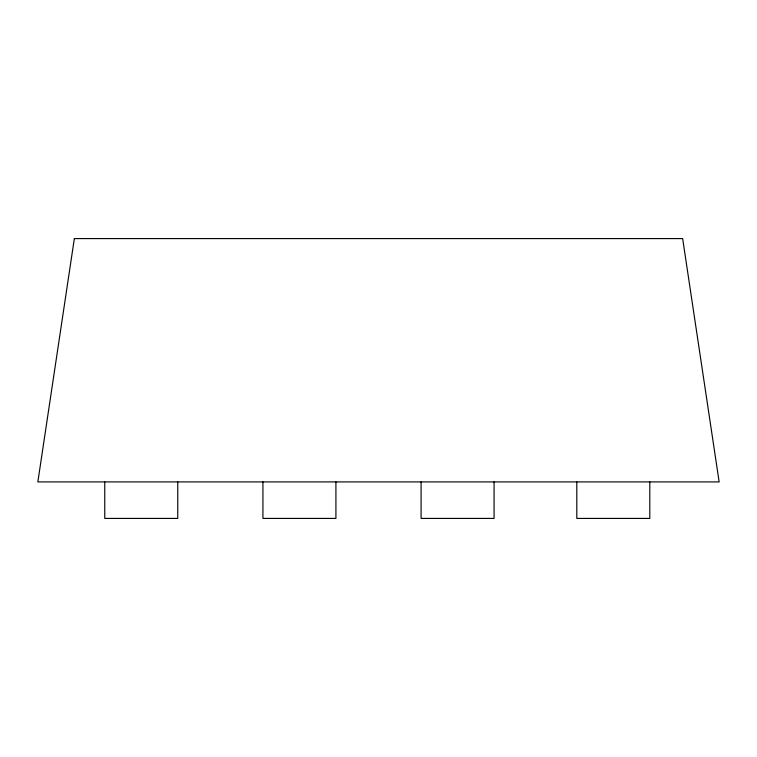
<?xml version="1.0" encoding="UTF-8"?>
<svg xmlns="http://www.w3.org/2000/svg" width="757" height="757" viewBox="0 0 757 757"><rect width="100%" height="100%" fill="white"/><g stroke="black" fill="none" stroke-linecap="round" stroke-linejoin="round"><path stroke-width="1.14" d="M649.799 481.916L649.799 518.413L576.806 518.413L576.806 481.916M494.075 481.916L494.075 518.413L421.081 518.413L421.081 481.916M335.919 481.916L335.919 518.413L262.925 518.413L262.925 481.916M177.763 481.916L177.763 518.413L104.759 518.413L104.759 481.916M74.347 238.587L37.85 481.916L719.15 481.916L682.653 238.587L74.347 238.587"/></g></svg>
